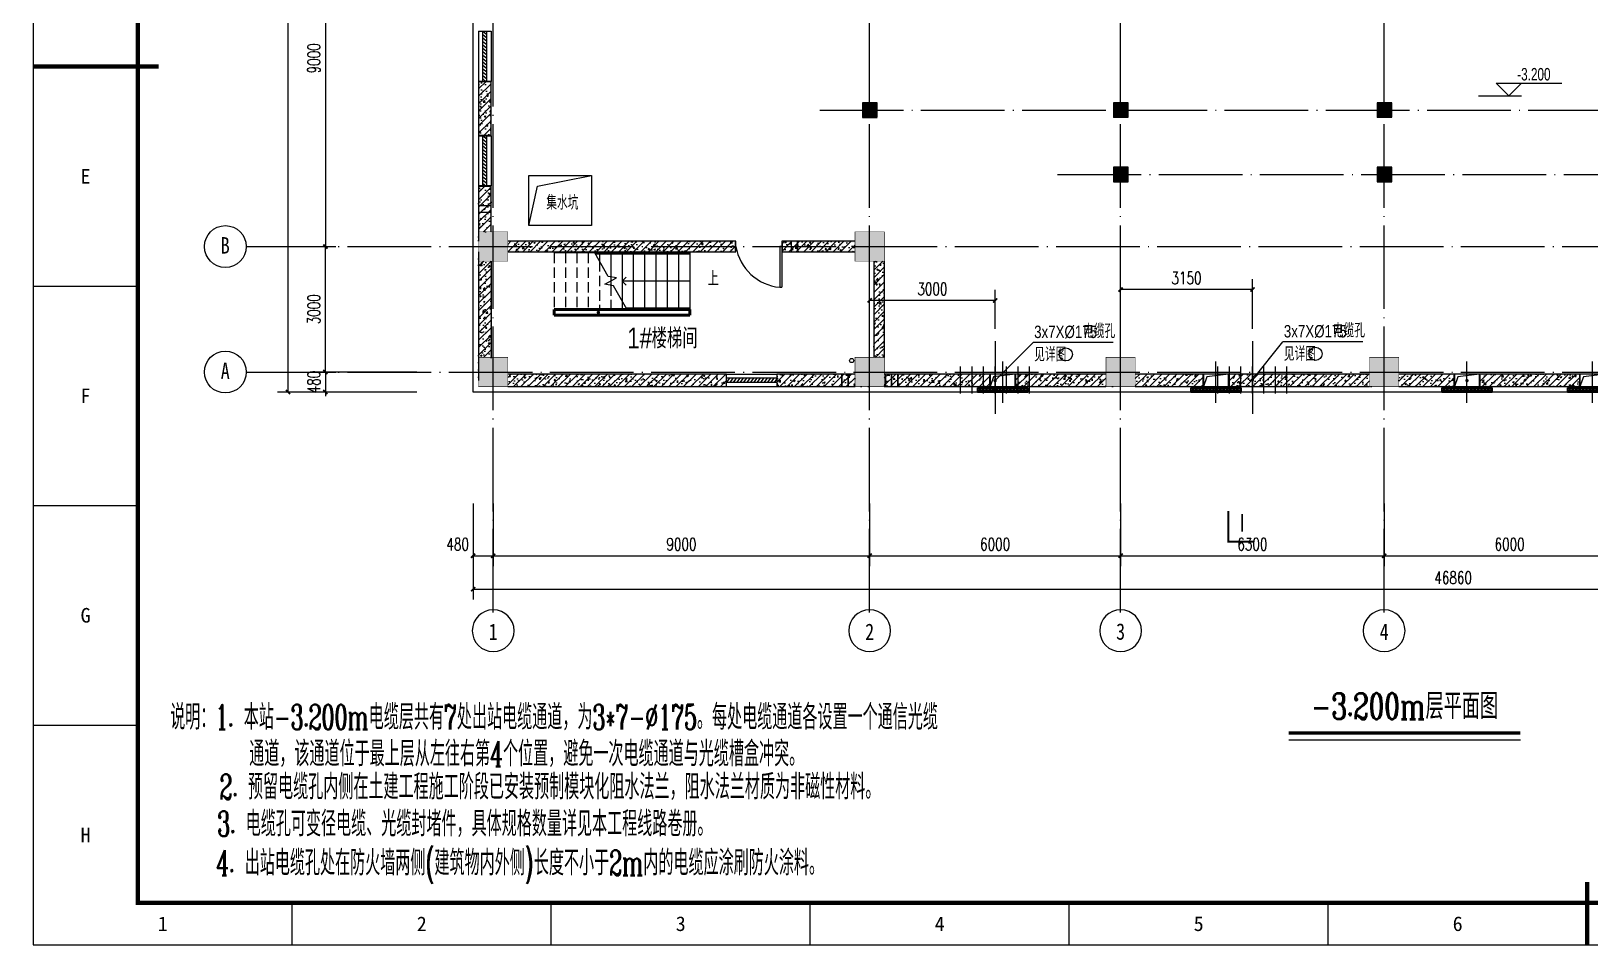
# Model space of a CAD drawing. Extents: x 3213259 to 3716512, y 332899 to 392399.
# Drawn here: x 3357499 to 3394762, y 350299 to 372194 of the extents above; entities that cross this region are included whole.
import ezdxf
from ezdxf.enums import TextEntityAlignment as Align

# ---------------------------------------------------------------- set-up
doc = ezdxf.new("R2010")
doc.units = 0
doc.header["$LTSCALE"] = 1000
doc.header["$MEASUREMENT"] = 0
for name, pattern in [('ACAD_ISO04W100', [30, 24, -3, 0, -3]), ('DASH', [0.35, 0.25, -0.1]), ('DOTE', [2.42, 2, -0.2, 0.02, -0.2]), ('架空线', [3.96875, 2.38125, -1.5875])]:
    doc.linetypes.add(name, pattern=pattern)
for name, color, linetype, lineweight in [('A-FLOR-HRAL', 11, 'Continuous', 20), ('A-Wall', 2, 'Continuous', 9), ('JZX_Dg', 163, 'Continuous', 0), ('JZX_DOTE', 14, 'DOTE', 0), ('JZX_ViewLine', 30, 'Continuous', 0), ('NFX_WALL_HOLE', 36, 'Continuous', 0), ('S-GRID-IDEN', 7, 'Continuous', 18), ('S-STRS', 31, 'Continuous', 20), ('S-STRS-ANNO', 31, 'Continuous', 20), ('S-STRS-MBND', 31, '架空线', 15), ('window', 141, 'Continuous', 5), ('雨水管、溢水管', 4, 'Continuous', 9)]:
    doc.layers.add(name, color=color, linetype=linetype, lineweight=lineweight)
for name, color, linetype in [('AXIS', 3, 'Continuous'), ('COLUMN', 2, 'Continuous'), ('DIM_ELEV', 3, 'Continuous'), ('DIM_LEAD', 3, 'Continuous'), ('DIM_SYMB', 3, 'Continuous'), ('DOTE', 1, 'DOTE'), ('JQFrame_DefaultLayer', 7, 'Continuous'), ('JZX_WALL', 50, 'Continuous'), ('M_Dim', 3, 'Continuous'), ('M_Hatch', 254, 'Continuous'), ('M_Thick', 6, 'Continuous'), ('PUB_HATCH', 8, 'Continuous'), ('PUB_TEXT', 7, 'Continuous'), ('PUB_WALL', 9, 'Continuous'), ('S-给排水提资', 4, 'Continuous'), ('WALL', 7, 'Continuous'), ('电气提资', 6, 'Continuous')]:
    doc.layers.add(name, color=color, linetype=linetype)
doc.styles.add('_TCH_DIM', font='sepd_tss.shx', dxfattribs={"bigfont": 'sepd_hzt.shx'})
doc.styles.add('_TCH_DIM_T3', font='SIMPLEX.shx', dxfattribs={"width": 0.705882, "bigfont": 'GBCBIG'})
doc.styles.add('HZ', font='complex8.shx', dxfattribs={"width": 0.8, "bigfont": 'hztxt.shx'})
doc.styles.add('JQFrame_markText', font='txt')
doc.styles.add('sepd_yb2', font='sepd_gbe.shx', dxfattribs={"width": 0.8, "bigfont": 'sepd_gbc.shx'})
doc.dimstyles.new('_TCH_ARCH&&100', dxfattribs={"dimtxt": 297.5, "dimasz": 100, "dimexe": 250, "dimexo": 300, "dimgap": 126.25, "dimtad": 1, "dimdec": 0, "dimzin": 0, "dimdsep": 46, "dimtxsty": '_TCH_DIM_T3', "dimblk": 'ARCHTICK', "dimcen": 0.09, "dimclrt": 7, "dimazin": 2, "dimtfac": 1, "dimtdec": 0, "dimtix": 1, "dimtmove": 2, "dimatfit": 3, "dimfxl": 1, "dimtolj": 1, "dimtzin": 0, "dimarcsym": 0})
pattern_1 = [(45, (1020450.6, -428190.21), (-88.3883476, 88.3883476), []), (50, (1020450.6, -428190.2), (358.63009, -31.376067), [37.5, -412.5]), (355, (1020450.6, -428190.2), (-69.375667, 376.096067), [30, -330]), (100.4514, (1020480.5, -428192.83), (289.25469, 344.71977), [31.870095, -350.571056]), (46.1842, (1020450.6, -428090.2), (533.620524, -82.75951), [56.25, -618.75]), (96.6356, (1020495.07, -428097.1), (467.33135, 487.05894), [47.80514, -525.8565]), (351.1842, (1020450.6, -428090.2), (467.33097, 487.0593), [45, -495]), (21, (1020500.6, -428115.2), (298.453526, -201.309445), [37.5, -412.5]), (326, (1020500.6, -428115.2), (121.657666, 362.57502), [30, -330]), (71.4514, (1020525.48, -428132), (420.111314, 161.26525), [31.870095, -350.571056]), (37.5, (1020450.6, -428190.21), (6.0799277, 166.446927), [0, -326, 0, -335, 0, -331.25]), (7.5, (1020450.6, -428190.21), (131.534769, 197.205856), [0, -191, 0, -318.5, 0, -126.25]), (327.5, (1020339.1, -428190.21), (266.911218, -11.277436), [0, -125, 0, -390, 0, -517.5]), (317.5, (1020289.1, -428190.21), (291.593085, 50.052491), [0, -162.5, 0, -259, 0, -367.5])]
pattern_2 = [(45, (1020450.6, -428190.25), (-88.3883476, 88.3883476), []), (50, (1020450.6, -428190.25), (358.63009, -31.376067), [37.5, -412.5]), (355, (1020450.6, -428190.25), (-69.375667, 376.096067), [30, -330]), (100.4514, (1020480.5, -428192.86), (289.25469, 344.71977), [31.870095, -350.571056]), (46.1842, (1020450.6, -428090.25), (533.620524, -82.75951), [56.25, -618.75]), (96.6356, (1020495.07, -428097.14), (467.33135, 487.05894), [47.80514, -525.8565]), (351.1842, (1020450.6, -428090.25), (467.33097, 487.0593), [45, -495]), (21, (1020500.6, -428115.25), (298.453526, -201.309445), [37.5, -412.5]), (326, (1020500.6, -428115.25), (121.657666, 362.57502), [30, -330]), (71.4514, (1020525.48, -428132.02), (420.111314, 161.26525), [31.870095, -350.571056]), (37.5, (1020450.6, -428190.25), (6.0799277, 166.446927), [0, -326, 0, -335, 0, -331.25]), (7.5, (1020450.6, -428190.25), (131.534769, 197.205856), [0, -191, 0, -318.5, 0, -126.25]), (327.5, (1020339.1, -428190.25), (266.911218, -11.277436), [0, -125, 0, -390, 0, -517.5]), (317.5, (1020289.1, -428190.25), (291.593085, 50.052491), [0, -162.5, 0, -259, 0, -367.5])]

# ---------------------------------------------------------------- blocks, each defined once
blk = doc.blocks.new('JQStandardFrame-{2F40822963A54541BFAD0D905C8B126F}')
at = {"layer": 'JQFrame_DefaultLayer', "color": 3}
blk.add_lwpolyline([(0, 0), (743, 0), (743, 420), (0, 420)], close=True, dxfattribs=at)
at = {"layer": 'JQFrame_DefaultLayer', "color": 3, "const_width": 1}
blk.add_lwpolyline([(25, 10), (733, 10), (733, 410), (25, 410)], close=True, dxfattribs=at)
for points in [[(0, 210), (30, 210)], [(371.5, 0), (371.5, 15)]]:
    blk.add_lwpolyline(points, dxfattribs=at)
at = {"layer": 'JQFrame_DefaultLayer', "color": 3}
for points in [[(0, 210), (25, 210)], [(0, 157.5), (25, 157.5)], [(0, 105), (25, 105)], [(0, 52.5), (25, 52.5)], [(61.92, 0), (61.92, 10)], [(123.83, 0), (123.83, 10)], [(185.75, 0), (185.75, 10)], [(247.67, 0), (247.67, 10)], [(309.58, 0), (309.58, 10)], [(371.5, 0), (371.5, 10)]]:
    blk.add_lwpolyline(points, dxfattribs=at)
at = {"layer": 'JQFrame_DefaultLayer', "color": 3, "char_height": 3.5, "attachment_point": 5, "style": 'JQFrame_markText'}
for s, insert in [('E', (12.5, 183.75)), ('F', (12.5, 131.25)), ('G', (12.5, 78.75)), ('H', (12.5, 26.25)), ('1', (30.96, 5)), ('2', (92.88, 5)), ('3', (154.79, 5)), ('4', (216.71, 5)), ('5', (278.62, 5)), ('6', (340.54, 5))]:
    blk.add_mtext(s, dxfattribs=dict(at, insert=insert))
blk = doc.blocks.new('_FZHK')
blk.add_lwpolyline([(-0.5, -0.5), (0.5, -0.5), (0.5, 0.5), (-0.5, 0.5)], close=True)
blk = doc.blocks.new('_ArchTick')
at = {"color": 0, "linetype": 'ByBlock', "const_width": 0.4}
blk.add_lwpolyline([(-0.5, -0.5), (0.5, 0.5)], dxfattribs=at)
blk = doc.blocks.new('*D220')
at = {"layer": 'AXIS', "color": 0, "lineweight": -2}
for p, q in [((3364533, 376044), (3364533, 367044)), ((3364777, 376044), (3364783, 376044)), ((3364777, 367044), (3364783, 367044))]:
    blk.add_line(p, q, dxfattribs=at)
at = {"layer": 'Defpoints', "color": 0}
for p in [(3364477, 376044), (3364477, 367044), (3364533, 367044)]:
    blk.add_point(p, dxfattribs=at)
at = {"layer": 'AXIS', "color": 0, "lineweight": -2, "xscale": 100, "yscale": 100, "zscale": 100}
for p, rotation in [((3364533, 376044), 90), ((3364533, 367044), 270)]:
    blk.add_blockref('_ArchTick', p, dxfattribs=dict(at, rotation=rotation))
at = {"layer": 'AXIS', "color": 7, "insert": (3364258, 371544), "char_height": 297.5, "attachment_point": 5, "rotation": 90, "style": '_TCH_DIM_T3'}
blk.add_mtext('\\A1;9000', dxfattribs=at)
blk = doc.blocks.new('*D215')
at = {"layer": 'AXIS', "color": 0, "lineweight": -2}
for p, q in [((3365546, 386124), (3363388, 386124)), ((3363638, 386124), (3363638, 363564)), ((3365546, 363564), (3363388, 363564))]:
    blk.add_line(p, q, dxfattribs=at)
at = {"layer": 'Defpoints', "color": 0}
for p in [(3365846, 386124), (3363638, 363564), (3365846, 363564)]:
    blk.add_point(p, dxfattribs=at)
at = {"layer": 'AXIS', "color": 0, "lineweight": -2, "xscale": 100, "yscale": 100, "zscale": 100}
for p, rotation in [((3363638, 386124), 90), ((3363638, 363564), 270)]:
    blk.add_blockref('_ArchTick', p, dxfattribs=dict(at, rotation=rotation))
at = {"layer": 'AXIS', "color": 7, "insert": (3363363, 374844), "char_height": 297.5, "attachment_point": 5, "rotation": 90, "style": '_TCH_DIM_T3'}
blk.add_mtext('\\A1;22560', dxfattribs=at)
blk = doc.blocks.new('*D212')
at = {"layer": 'AXIS', "color": 0, "lineweight": -2}
for p, q in [((3364533, 364044), (3364533, 364144)), ((3366722, 364044), (3364283, 364044)), ((3364533, 364044), (3364533, 363564)), ((3366722, 363564), (3364283, 363564)), ((3364533, 363564), (3364533, 363464))]:
    blk.add_line(p, q, dxfattribs=at)
at = {"layer": 'Defpoints', "color": 0}
for p in [(3367022, 364044), (3364533, 363564), (3367022, 363564)]:
    blk.add_point(p, dxfattribs=at)
at = {"layer": 'AXIS', "color": 0, "lineweight": -2, "xscale": 100, "yscale": 100, "zscale": 100}
for p, rotation in [((3364533, 364044), 270), ((3364533, 363564), 90)]:
    blk.add_blockref('_ArchTick', p, dxfattribs=dict(at, rotation=rotation))
at = {"layer": 'AXIS', "color": 7, "insert": (3364258, 363804), "char_height": 297.5, "attachment_point": 5, "rotation": 90, "style": '_TCH_DIM_T3'}
blk.add_mtext('\\A1;480', dxfattribs=at)
blk = doc.blocks.new('*D210')
at = {"layer": 'AXIS', "color": 0, "lineweight": -2}
for p, q in [((3383545, 365078), (3383545, 366266)), ((3386695, 366016), (3383545, 366016)), ((3386695, 365078), (3386695, 366266))]:
    blk.add_line(p, q, dxfattribs=at)
at = {"layer": 'Defpoints', "color": 0}
for p in [(3383545, 366016), (3383545, 364778), (3386695, 364778)]:
    blk.add_point(p, dxfattribs=at)
at = {"layer": 'AXIS', "color": 0, "lineweight": -2, "xscale": 100, "yscale": 100, "zscale": 100, "rotation": 180}
blk.add_blockref('_ArchTick', (3383545, 366016), dxfattribs=at)
at = {"layer": 'AXIS', "color": 0, "lineweight": -2, "xscale": 100, "yscale": 100, "zscale": 100}
blk.add_blockref('_ArchTick', (3386695, 366016), dxfattribs=at)
at = {"layer": 'AXIS', "color": 7, "insert": (3385120, 366291), "char_height": 297.5, "attachment_point": 5, "style": '_TCH_DIM_T3'}
blk.add_mtext('\\A1;3150', dxfattribs=at)
blk = doc.blocks.new('*D209')
at = {"layer": 'AXIS', "color": 0, "lineweight": -2}
for p, q in [((3377545, 365078), (3377545, 366005)), ((3380545, 365078), (3380545, 366005)), ((3380545, 365755), (3377545, 365755))]:
    blk.add_line(p, q, dxfattribs=at)
at = {"layer": 'Defpoints', "color": 0}
for p in [(3377545, 365755), (3377545, 364778), (3380545, 364778)]:
    blk.add_point(p, dxfattribs=at)
at = {"layer": 'AXIS', "color": 0, "lineweight": -2, "xscale": 100, "yscale": 100, "zscale": 100, "rotation": 180}
blk.add_blockref('_ArchTick', (3377545, 365755), dxfattribs=at)
at = {"layer": 'AXIS', "color": 0, "lineweight": -2, "xscale": 100, "yscale": 100, "zscale": 100}
blk.add_blockref('_ArchTick', (3380545, 365755), dxfattribs=at)
at = {"layer": 'AXIS', "color": 7, "insert": (3379045, 366030), "char_height": 297.5, "attachment_point": 5, "style": '_TCH_DIM_T3'}
blk.add_mtext('\\A1;3000', dxfattribs=at)
blk = doc.blocks.new('A$C31D42C8E')
at = {"layer": '电气提资', "color": 7}
blk.add_line((0, 775), (0, -957), dxfattribs=at)
at = {"layer": '电气提资', "color": 1, "linetype": 'ACAD_ISO04W100', "ltscale": 50}
for p, q in [((-825, -470), (-825, 170)), ((-550, -470), (-550, 170)), ((-275, -470), (-275, 170)), ((0, -470), (0, 170)), ((275, -470), (275, 170)), ((550, -470), (550, 170)), ((825, -470), (825, 170))]:
    blk.add_line(p, q, dxfattribs=at)
blk = doc.blocks.new('$WINLIB2D$00000039')
at = {"color": 0}
for points in [[(-0.5, 0.5), (-0.5, -0.5)], [(0.5, 0.5), (-0.5, 0.5)], [(0.5, -0.5), (0.5, 0.5)], [(-0.5, 0.167), (0.5, 0.167)], [(-0.452, -0.167), (-0.5, 0.084)], [(-0.384, -0.167), (-0.448, 0.167)], [(-0.316, -0.167), (-0.38, 0.167)], [(-0.248, -0.167), (-0.312, 0.167)], [(-0.18, -0.167), (-0.244, 0.167)], [(-0.112, -0.167), (-0.176, 0.167)], [(-0.044, -0.167), (-0.108, 0.167)], [(0.024, -0.167), (-0.04, 0.167)], [(0.092, -0.167), (0.028, 0.167)], [(0.16, -0.167), (0.096, 0.167)], [(0.228, -0.167), (0.164, 0.167)], [(0.296, -0.167), (0.232, 0.167)], [(0.364, -0.167), (0.3, 0.167)], [(0.432, -0.167), (0.368, 0.167)], [(0.5, -0.167), (0.436, 0.167)], [(-0.5, -0.167), (0.5, -0.167)], [(0.5, -0.5), (-0.5, -0.5)]]:
    blk.add_lwpolyline(points, dxfattribs=at)
blk = doc.blocks.new('*D199')
at = {"layer": 'AXIS', "color": 0, "lineweight": -2}
for p, q in [((3364533, 364044), (3364533, 367044)), ((3364573, 367044), (3364783, 367044)), ((3364573, 364044), (3364783, 364044))]:
    blk.add_line(p, q, dxfattribs=at)
at = {"layer": 'Defpoints', "color": 0}
for p in [(3364273, 367044), (3364533, 367044), (3364273, 364044)]:
    blk.add_point(p, dxfattribs=at)
at = {"layer": 'AXIS', "color": 0, "lineweight": -2, "xscale": 100, "yscale": 100, "zscale": 100}
for p, rotation in [((3364533, 367044), 90), ((3364533, 364044), 270)]:
    blk.add_blockref('_ArchTick', p, dxfattribs=dict(at, rotation=rotation))
at = {"layer": 'AXIS', "color": 7, "insert": (3364258, 365544), "char_height": 297.5, "attachment_point": 5, "rotation": 90, "style": '_TCH_DIM_T3'}
blk.add_mtext('\\A1;3000', dxfattribs=at)
blk = doc.blocks.new('*D186')
at = {"layer": 'AXIS', "color": 0, "lineweight": -2}
for p, q in [((3389845, 360902), (3389845, 359401)), ((3395845, 360902), (3395845, 359401)), ((3389845, 359651), (3395845, 359651))]:
    blk.add_line(p, q, dxfattribs=at)
at = {"layer": 'Defpoints', "color": 0}
for p in [(3389845, 361202), (3395845, 361202), (3395845, 359651)]:
    blk.add_point(p, dxfattribs=at)
at = {"layer": 'AXIS', "color": 0, "lineweight": -2, "xscale": 100, "yscale": 100, "zscale": 100}
for p, rotation in [((3389845, 359651), 180.0000000065167), ((3395845, 359651), 6.51669415929694e-09)]:
    blk.add_blockref('_ArchTick', p, dxfattribs=dict(at, rotation=rotation))
at = {"layer": 'AXIS', "color": 7, "insert": (3392845, 359926), "char_height": 297.5, "attachment_point": 5, "rotation": 0, "style": '_TCH_DIM_T3'}
blk.add_mtext('\\A1;6000', dxfattribs=at)
blk = doc.blocks.new('*D185')
at = {"layer": 'AXIS', "color": 0, "lineweight": -2}
for p, q in [((3383545, 360902), (3383545, 359401)), ((3389845, 360902), (3389845, 359401)), ((3383545, 359651), (3389845, 359651))]:
    blk.add_line(p, q, dxfattribs=at)
at = {"layer": 'Defpoints', "color": 0}
for p in [(3383545, 361202), (3389845, 361202), (3389845, 359651)]:
    blk.add_point(p, dxfattribs=at)
at = {"layer": 'AXIS', "color": 0, "lineweight": -2, "xscale": 100, "yscale": 100, "zscale": 100}
for p, rotation in [((3383545, 359651), 180.0000000065177), ((3389845, 359651), 6.517647031627743e-09)]:
    blk.add_blockref('_ArchTick', p, dxfattribs=dict(at, rotation=rotation))
at = {"layer": 'AXIS', "color": 7, "insert": (3386695, 359926), "char_height": 297.5, "attachment_point": 5, "rotation": 0, "style": '_TCH_DIM_T3'}
blk.add_mtext('\\A1;6300', dxfattribs=at)
blk = doc.blocks.new('*D184')
at = {"layer": 'AXIS', "color": 0, "lineweight": -2}
for p, q in [((3377545, 360902), (3377545, 359401)), ((3383545, 360902), (3383545, 359401)), ((3377545, 359651), (3383545, 359651))]:
    blk.add_line(p, q, dxfattribs=at)
at = {"layer": 'Defpoints', "color": 0}
for p in [(3377545, 361202), (3383545, 361202), (3383545, 359651)]:
    blk.add_point(p, dxfattribs=at)
at = {"layer": 'AXIS', "color": 0, "lineweight": -2, "xscale": 100, "yscale": 100, "zscale": 100}
for p, rotation in [((3377545, 359651), 180.0000000065167), ((3383545, 359651), 6.51669415927772e-09)]:
    blk.add_blockref('_ArchTick', p, dxfattribs=dict(at, rotation=rotation))
at = {"layer": 'AXIS', "color": 7, "insert": (3380545, 359926), "char_height": 297.5, "attachment_point": 5, "rotation": 0, "style": '_TCH_DIM_T3'}
blk.add_mtext('\\A1;6000', dxfattribs=at)
blk = doc.blocks.new('*D183')
at = {"layer": 'AXIS', "color": 0, "lineweight": -2}
for p, q in [((3368545, 360902), (3368545, 359401)), ((3377545, 360902), (3377545, 359401)), ((3368545, 359651), (3377545, 359651))]:
    blk.add_line(p, q, dxfattribs=at)
at = {"layer": 'Defpoints', "color": 0}
for p in [(3368545, 361202), (3377545, 361202), (3377545, 359651)]:
    blk.add_point(p, dxfattribs=at)
at = {"layer": 'AXIS', "color": 0, "lineweight": -2, "xscale": 100, "yscale": 100, "zscale": 100}
for p, rotation in [((3368545, 359651), 180.0000000065174), ((3377545, 359651), 6.517435282328956e-09)]:
    blk.add_blockref('_ArchTick', p, dxfattribs=dict(at, rotation=rotation))
at = {"layer": 'AXIS', "color": 7, "insert": (3373045, 359926), "char_height": 297.5, "attachment_point": 5, "rotation": 0, "style": '_TCH_DIM_T3'}
blk.add_mtext('\\A1;9000', dxfattribs=at)
blk = doc.blocks.new('*D182')
at = {"layer": 'AXIS', "color": 0, "lineweight": -2}
for p, q in [((3368065, 360902), (3368065, 359401)), ((3368545, 360902), (3368545, 359401)), ((3368065, 359651), (3368545, 359651))]:
    blk.add_line(p, q, dxfattribs=at)
at = {"layer": 'Defpoints', "color": 0}
for p in [(3368065, 361202), (3368545, 361202), (3368545, 359651)]:
    blk.add_point(p, dxfattribs=at)
at = {"layer": 'AXIS', "color": 0, "lineweight": -2, "xscale": 100, "yscale": 100, "zscale": 100}
for p, rotation in [((3368065, 359651), 180.0000000065034), ((3368545, 359651), 6.503353945312591e-09)]:
    blk.add_blockref('_ArchTick', p, dxfattribs=dict(at, rotation=rotation))
at = {"layer": 'AXIS', "color": 7, "insert": (3367695, 359926), "char_height": 297.5, "attachment_point": 5, "rotation": 0, "style": '_TCH_DIM_T3'}
blk.add_mtext('\\A1;480', dxfattribs=at)
blk = doc.blocks.new('*D181')
at = {"layer": 'AXIS', "color": 0, "lineweight": -2}
for p, q in [((3368065, 359926), (3368065, 358601)), ((3414925, 359926), (3414925, 358601)), ((3368065, 358851), (3414925, 358851))]:
    blk.add_line(p, q, dxfattribs=at)
at = {"layer": 'Defpoints', "color": 0}
for p in [(3368065, 360226), (3414925, 360226), (3414925, 358851)]:
    blk.add_point(p, dxfattribs=at)
at = {"layer": 'AXIS', "color": 0, "lineweight": -2, "xscale": 100, "yscale": 100, "zscale": 100}
for p, rotation in [((3368065, 358851), 180.0000000065138), ((3414925, 358851), 6.513816021093481e-09)]:
    blk.add_blockref('_ArchTick', p, dxfattribs=dict(at, rotation=rotation))
at = {"layer": 'AXIS', "color": 7, "insert": (3391495, 359126), "char_height": 297.5, "attachment_point": 5, "rotation": 0, "style": '_TCH_DIM_T3'}
blk.add_mtext('\\A1;46860', dxfattribs=at)
blk = doc.blocks.new('FDSFDSDF')
at = {"layer": 'NFX_WALL_HOLE', "color": 6}
for points in [[(1328750, 763080), (1328750, 763080), (1328750, 763380), (1328150, 763380), (1328150, 763080), (1328750, 763080)], [(1328750, 763380), (1328233, 763315), (1328150, 763080)]]:
    blk.add_lwpolyline(points, dxfattribs=at)
blk = doc.blocks.new('FGDFGDHH')
at = {"layer": 'JZX_DOTE', "color": 6}
blk.add_line((1327301, 763667), (1327301, 764658), dxfattribs=at)
at = {"layer": 'NFX_WALL_HOLE', "color": 6}
blk.add_blockref('FDSFDSDF', (-1150, 976), dxfattribs=at)
blk = doc.blocks.new('栏杆扶手 - 栏杆扶手-500963--3_200m层平面图')
at = {"layer": 'A-FLOR-HRAL'}
for p, q in [((-21200, -6667), (-21183, -6697)), ((-21200, -6667), (-21183, -6697)), ((-21200, -6667), (-21183, -6697)), ((-18929, -6667), (-21200, -6667)), ((-18929, -6667), (-21200, -6667)), ((-18929, -6667), (-21200, -6667)), ((-18929, -6697), (-21183, -6697)), ((-18929, -6697), (-21183, -6697)), ((-18929, -6697), (-21183, -6697)), ((-18929, -6667), (-18929, -6697)), ((-18929, -6667), (-18929, -6697)), ((-18929, -6667), (-18929, -6697))]:
    blk.add_line(p, q, dxfattribs=at)
blk = doc.blocks.new('栏杆扶手 - 栏杆扶手-500307--3_200m层平面图')
at = {"layer": 'A-FLOR-HRAL'}
for p, q in [((-20453, -7992), (-20438, -8017)), ((-20453, -7992), (-20438, -8017)), ((-20453, -7992), (-20438, -8017)), ((-18929, -7992), (-20453, -7992)), ((-18929, -7992), (-20453, -7992)), ((-18929, -7992), (-20453, -7992)), ((-20438, -8017), (-20438, -8022)), ((-20438, -8017), (-20438, -8022)), ((-20438, -8017), (-20438, -8022)), ((-18929, -8022), (-20438, -8022)), ((-18929, -8022), (-20438, -8022)), ((-18929, -8022), (-20438, -8022)), ((-18929, -7992), (-18929, -8022)), ((-18929, -7992), (-18929, -8022)), ((-18929, -7992), (-18929, -8022))]:
    blk.add_line(p, q, dxfattribs=at)
blk = doc.blocks.new('轴网 - M_轴线标头 - 圆-208176--3_200m层平面图')
at = {"layer": 'S-GRID-IDEN'}
blk.add_circle((0, 0), 5, dxfattribs=at)

msp = doc.modelspace()

# ---------------------------------------------------------------- hatches: boundary and pattern name
at = {"layer": 'M_Hatch'}
for points in [[(3368195.134, 366693.835), (3368895.134, 366693.835), (3368895.134, 367393.835), (3368195.134, 367393.835)], [(3377195.134, 366693.835), (3377895.134, 366693.835), (3377895.134, 367393.835), (3377195.134, 367393.835)], [(3368195.134, 363693.835), (3368895.134, 363693.835), (3368895.134, 364393.835), (3368195.134, 364393.835)], [(3377195.134, 363693.835), (3377895.134, 363693.835), (3377895.134, 364393.835), (3377195.134, 364393.835)], [(3383195.134, 363693.835), (3383895.134, 363693.835), (3383895.134, 364393.835), (3383195.134, 364393.835)], [(3389495.134, 363693.835), (3390195.134, 363693.835), (3390195.134, 364393.835), (3389495.134, 364393.835)]]:
    msp.add_hatch(color=256, dxfattribs=at).paths.add_polyline_path(points)
at = {"layer": 'PUB_HATCH'}
h = msp.add_hatch(dxfattribs=at)
h.set_pattern_fill('钢筋混凝土', color=256, scale=50, style=0)
h.set_pattern_definition(pattern_2)
h.paths.add_polyline_path([(3368195.134, 370993.834), (3368195.134, 369693.834), (3368495.134, 369693.834), (3368495.134, 370993.834)])
for points in [[(3377375.666, 370133.834), (3377725.666, 370133.834), (3377725.666, 370483.834), (3377375.666, 370483.834)], [(3383375.666, 370133.834), (3383725.666, 370133.834), (3383725.666, 370483.834), (3383375.666, 370483.834)], [(3389675.666, 370133.834), (3390025.666, 370133.834), (3390025.666, 370483.834), (3389675.666, 370483.834)], [(3383375.666, 368593.834), (3383725.666, 368593.834), (3383725.666, 368943.834), (3383375.666, 368943.834)], [(3389675.666, 368593.834), (3390025.666, 368593.834), (3390025.666, 368943.834), (3389675.666, 368943.834)]]:
    msp.add_hatch(color=256, dxfattribs=at).paths.add_polyline_path(points)
h = msp.add_hatch(dxfattribs=at)
h.set_pattern_fill('钢筋混凝土', color=256, scale=50, style=0)
h.set_pattern_definition(pattern_2)
h.paths.add_polyline_path([(3368195.155, 367168.788), (3368195.155, 367393.81), (3368495.134, 367393.81), (3368495.134, 368493.834), (3368195.134, 368493.834), (3368195.134, 367168.809)])
h = msp.add_hatch(dxfattribs=at)
h.set_pattern_fill('钢筋混凝土', color=256, scale=50, style=0)
h.set_pattern_definition(pattern_2)
h.paths.add_polyline_path([(3368895.155, 367168.81), (3368895.155, 366918.81), (3374345.134, 366918.816), (3374345.134, 367168.816)])
h = msp.add_hatch(dxfattribs=at)
h.set_pattern_fill('钢筋混凝土', color=256, scale=50, style=0)
h.set_pattern_definition(pattern_2)
h.paths.add_polyline_path([(3377195.155, 366918.819), (3377195.155, 367168.819), (3375445.134, 367168.817), (3375445.134, 366918.817)])
h = msp.add_hatch(dxfattribs=at)
h.set_pattern_fill('钢筋混凝土', color=256, scale=50, style=0)
h.set_pattern_definition(pattern_2)
h.paths.add_polyline_path([(3368195.159, 363843.801), (3368195.159, 364393.81), (3368495.134, 364393.81), (3368495.134, 366693.81), (3368195.155, 366693.81), (3368195.155, 366918.83), (3368195.134, 366918.809), (3368195.134, 363843.801)])
h = msp.add_hatch(dxfattribs=at)
h.set_pattern_fill('钢筋混凝土', color=256, scale=50, style=0)
h.set_pattern_definition(pattern_2)
h.paths.add_polyline_path([(3377645.134, 364393.81), (3377895.134, 364393.81), (3377895.134, 366693.81), (3377645.134, 366693.81)])
h = msp.add_hatch(dxfattribs=at)
h.set_pattern_fill('钢筋混凝土', color=256, scale=50, style=0)
h.set_pattern_definition(pattern_1)
h.paths.add_polyline_path([(3368895.159, 363693.835), (3374124.701, 363693.835), (3374124.701, 363993.835), (3368895.159, 363993.835)])
h = msp.add_hatch(dxfattribs=at)
h.set_pattern_fill('钢筋混凝土', color=256, scale=50, style=0)
h.set_pattern_definition(pattern_2)
h.paths.add_polyline_path([(3377770.134, 363693.81), (3377195.159, 363693.81), (3377195.159, 363993.801), (3375324.701, 363993.801), (3375324.701, 363693.801)])
h = msp.add_hatch(dxfattribs=at)
h.set_pattern_fill('钢筋混凝土', color=256, scale=50, style=0)
h.set_pattern_definition(pattern_1)
h.paths.add_polyline_path([(3377895.159, 363993.835), (3377895.159, 363693.843), (3380425.104, 363693.835), (3380425.104, 363993.835)])
h = msp.add_hatch(dxfattribs=at)
h.set_pattern_fill('钢筋混凝土', color=256, scale=50, style=0)
h.set_pattern_definition(pattern_1)
h.paths.add_polyline_path([(3383545.159, 363693.843), (3383195.159, 363693.843), (3383195.159, 363993.835), (3381025.104, 363993.835), (3381025.104, 363693.835)])
h = msp.add_hatch(dxfattribs=at)
h.set_pattern_fill('钢筋混凝土', color=256, scale=50, style=0)
h.set_pattern_definition(pattern_1)
h.paths.add_polyline_path([(3383895.159, 363993.835), (3383895.159, 363693.843), (3385525.104, 363693.835), (3385525.104, 363993.835)])
h = msp.add_hatch(dxfattribs=at)
h.set_pattern_fill('钢筋混凝土', color=256, scale=50, style=0)
h.set_pattern_definition(pattern_1)
h.paths.add_polyline_path([(3389845.134, 363693.843), (3389495.159, 363693.843), (3389495.159, 363993.835), (3386125.104, 363993.835), (3386125.104, 363693.835)])
h = msp.add_hatch(dxfattribs=at)
h.set_pattern_fill('钢筋混凝土', color=256, scale=50, style=0)
h.set_pattern_definition(pattern_1)
h.paths.add_polyline_path([(3390195.159, 363993.835), (3390195.159, 363693.843), (3391525.107, 363693.835), (3391525.107, 363993.835)])
h = msp.add_hatch(dxfattribs=at)
h.set_pattern_fill('钢筋混凝土', color=256, scale=50, style=0)
h.set_pattern_definition(pattern_1)
h.paths.add_polyline_path([(3392125.107, 363693.835), (3394525.104, 363693.835), (3394525.104, 363993.835), (3392125.107, 363993.835)])
at = {"layer": 'PUB_WALL'}
for points in [[(3368495.134, 370993.834), (3368195.134, 370993.834), (3368220.134, 370968.834), (3368470.134, 370968.834)], [(3368195.134, 370993.834), (3368195.134, 369693.834), (3368220.134, 369718.834), (3368220.134, 370968.834)], [(3368495.134, 369693.834), (3368495.134, 370993.834), (3368470.134, 370968.834), (3368470.134, 369718.834)], [(3368195.134, 369693.834), (3368495.134, 369693.834), (3368470.134, 369718.834), (3368220.134, 369718.834)], [(3368195.155, 367168.788), (3368195.155, 367393.81), (3368220.134, 367393.81), (3368220.134, 368468.834), (3368195.134, 368493.834), (3368195.134, 367168.809)], [(3368495.134, 368493.834), (3368195.134, 368493.834), (3368220.134, 368468.834), (3368470.134, 368468.834)], [(3368470.134, 367393.81), (3368495.134, 367393.81), (3368495.134, 368493.834), (3368470.134, 368468.834)], [(3374345.134, 367143.816), (3374345.134, 367168.816), (3368895.155, 367168.81), (3368895.155, 367143.81)], [(3374345.134, 366918.816), (3374345.134, 367168.816), (3374320.134, 367143.816), (3374320.134, 366943.816)], [(3377195.155, 367143.819), (3377195.155, 367168.819), (3375445.134, 367168.817), (3375470.134, 367143.817)], [(3375445.134, 367168.817), (3375445.134, 366918.817), (3375470.134, 366943.817), (3375470.134, 367143.817)], [(3368195.159, 363843.801), (3368195.159, 364393.81), (3368220.134, 364393.81), (3368220.134, 366693.81), (3368195.155, 366693.81), (3368195.155, 366918.83), (3368195.134, 366918.809), (3368195.134, 363843.801)], [(3368470.134, 364393.81), (3368495.134, 364393.81), (3368495.134, 366693.81), (3368470.134, 366693.81)], [(3374345.134, 366918.816), (3374345.134, 366943.816), (3368895.155, 366943.81), (3368895.155, 366918.81)], [(3377195.155, 366918.819), (3377195.155, 366943.819), (3375470.134, 366943.817), (3375445.134, 366918.817)], [(3377645.134, 364393.81), (3377670.134, 364393.81), (3377670.134, 366693.81), (3377645.134, 366693.81)], [(3377870.134, 364393.81), (3377895.134, 364393.81), (3377895.134, 366693.81), (3377870.134, 366693.81)], [(3374124.701, 363993.835), (3368895.159, 363993.835), (3368920.159, 363968.835), (3374099.701, 363968.835)], [(3368895.159, 363693.835), (3374124.701, 363693.835), (3374099.701, 363718.835), (3368920.159, 363718.835)], [(3374124.701, 363693.835), (3374124.701, 363993.835), (3374099.701, 363968.835), (3374099.701, 363718.835)], [(3375324.701, 363993.835), (3375324.701, 363693.835), (3375349.701, 363718.835), (3375349.701, 363968.835)], [(3377195.159, 363968.835), (3377195.159, 363993.835), (3375324.701, 363993.835), (3375349.701, 363968.835)], [(3377770.134, 363693.81), (3377195.159, 363693.81), (3377195.159, 363718.801), (3375349.701, 363718.801), (3375324.701, 363693.801)], [(3377895.159, 363993.835), (3377895.159, 363968.835), (3380400.104, 363968.835), (3380425.104, 363993.835)], [(3377895.159, 363718.835), (3377895.159, 363693.843), (3380425.104, 363693.835), (3380400.104, 363718.835)], [(3380425.104, 363693.835), (3380425.104, 363993.835), (3380400.104, 363968.835), (3380400.104, 363718.835)], [(3381025.104, 363993.835), (3381025.104, 363693.835), (3381050.104, 363718.835), (3381050.104, 363968.835)], [(3383195.159, 363968.835), (3383195.159, 363993.835), (3381025.104, 363993.835), (3381050.104, 363968.835)], [(3383545.159, 363693.843), (3383195.159, 363693.843), (3383195.159, 363718.835), (3381050.104, 363718.835), (3381025.104, 363693.835)], [(3383895.159, 363993.835), (3383895.159, 363968.835), (3385500.104, 363968.835), (3385525.104, 363993.835)], [(3383895.159, 363718.835), (3383895.159, 363693.843), (3385525.104, 363693.835), (3385500.104, 363718.835)], [(3385525.104, 363693.835), (3385525.104, 363993.835), (3385500.104, 363968.835), (3385500.104, 363718.835)], [(3386125.104, 363993.835), (3386125.104, 363693.835), (3386150.104, 363718.835), (3386150.104, 363968.835)], [(3389495.159, 363968.835), (3389495.159, 363993.835), (3386125.104, 363993.835), (3386150.104, 363968.835)], [(3389845.134, 363693.843), (3389495.159, 363693.843), (3389495.159, 363718.835), (3386150.104, 363718.835), (3386125.104, 363693.835)], [(3390195.159, 363993.835), (3390195.159, 363968.835), (3391500.107, 363968.835), (3391525.107, 363993.835)], [(3390195.159, 363718.835), (3390195.159, 363693.843), (3391525.107, 363693.835), (3391500.107, 363718.835)], [(3391525.107, 363693.835), (3391525.107, 363993.835), (3391500.107, 363968.835), (3391500.107, 363718.835)], [(3392125.107, 363993.835), (3392125.107, 363693.835), (3392150.107, 363718.835), (3392150.107, 363968.835)], [(3394525.104, 363993.835), (3392125.107, 363993.835), (3392150.107, 363968.835), (3394500.104, 363968.835)], [(3392125.107, 363693.835), (3394525.104, 363693.835), (3394500.104, 363718.835), (3392150.107, 363718.835)], [(3394525.104, 363693.835), (3394525.104, 363993.835), (3394500.104, 363968.835), (3394500.104, 363718.835)]]:
    msp.add_hatch(color=2, dxfattribs=at).paths.add_polyline_path(points)

# ---------------------------------------------------------------- linework, layer by layer
for p, q in [((3375395.134, 367043.817), (3375395.135, 366068.817)), ((3375445.134, 367043.817), (3375395.134, 367043.817)), ((3375445.134, 367043.817), (3375445.135, 366068.817)), ((3375395.135, 366068.817), (3375445.135, 366068.817))]:
    msp.add_line(p, q)
at = {"lineweight": 13}
msp.add_arc((3375506.944, 367242.498), 1178.675, 189.7043235, 264.5567796, dxfattribs=at)
at = {"layer": 'A-Wall', "lineweight": 50}
for p, q in [((3370005.134, 365539.201), (3370005.134, 365403.201)), ((3370005.134, 365539.201), (3373245.134, 365539.201)), ((3373245.134, 365403.201), (3370005.134, 365403.201)), ((3373245.134, 365539.201), (3373245.134, 365403.201))]:
    msp.add_line(p, q, dxfattribs=at)
at = {"layer": 'COLUMN', "color": 252}
for p, q in [((3377725.666, 370481.835), (3377375.666, 370481.835)), ((3377375.666, 370481.835), (3377375.666, 370131.835)), ((3377725.666, 370133.835), (3377725.666, 370483.835)), ((3383725.666, 370481.835), (3383375.666, 370481.835)), ((3383375.666, 370481.835), (3383375.666, 370131.835)), ((3383725.666, 370133.835), (3383725.666, 370483.835)), ((3390025.666, 370481.835), (3389675.666, 370481.835)), ((3389675.666, 370481.835), (3389675.666, 370131.835)), ((3390025.666, 370133.835), (3390025.666, 370483.835)), ((3377375.666, 370131.835), (3377725.666, 370131.835)), ((3383725.666, 368941.835), (3383375.666, 368941.835)), ((3383375.666, 368941.835), (3383375.666, 368591.835)), ((3383725.666, 368593.835), (3383725.666, 368943.835)), ((3389675.666, 368941.835), (3389675.666, 368591.835)), ((3390025.666, 368941.835), (3389675.666, 368941.835)), ((3390025.666, 368593.835), (3390025.666, 368943.835))]:
    msp.add_line(p, q, dxfattribs=at)
at = {"layer": 'DIM_ELEV'}
for p, q in [((3392525.255, 370951.262), (3394090.255, 370951.262)), ((3392825.255, 370651.262), (3392525.255, 370951.262)), ((3392825.255, 370651.262), (3393125.255, 370951.262)), ((3392099.946, 370651.262), (3393125.255, 370651.262))]:
    msp.add_line(p, q, dxfattribs=at)
at = {"layer": 'DIM_LEAD'}
for p, q in [((3380545.134, 363838.398), (3381454.204, 364750.115)), ((3383363.721, 364750.115), (3381454.204, 364750.115)), ((3386695.134, 363853.108), (3387424.204, 364764.825)), ((3389333.721, 364764.825), (3387424.204, 364764.825))]:
    msp.add_line(p, q, dxfattribs=at)
at = {"layer": 'DIM_LEAD', "const_width": 40}
for points in [[(3371066.818, 365488.652, 1), (3371053.451, 365450.951, 1)], [(3380525.521, 363834.484, 1), (3380564.748, 363842.311, 1)], [(3386675.521, 363849.194, 1), (3386714.748, 363857.021, 1)], [(3391805.524, 363834.484, 1), (3391844.751, 363842.311, 1)]]:
    msp.add_lwpolyline(points, format="xyb", close=True, dxfattribs=at)
at = {"layer": 'DIM_SYMB', "const_width": 50}
msp.add_lwpolyline([(3386722.3, 359985.73), (3386122.3, 359985.73), (3386122.3, 360724.009)], dxfattribs=at)
at = {"layer": 'DOTE', "color": 4}
msp.add_line((3368545.134, 358290.883), (3368545.134, 389606.397), dxfattribs=at)
at = {"layer": 'DOTE', "color": 8}
for p, q in [((3377545.134, 358290.883), (3377545.134, 389606.397)), ((3383545.134, 358290.883), (3383545.134, 389606.397)), ((3389845.134, 358290.883), (3389845.134, 389606.397)), ((3376350.926, 370308.835), (3409199.369, 370308.835)), ((3382036.964, 368768.835), (3409199.369, 368768.835)), ((3362641.302, 367043.835), (3418608.815, 367043.835)), ((3362641.302, 364043.835), (3418608.815, 364043.835))]:
    msp.add_line(p, q, dxfattribs=at)
at = {"layer": 'JZX_Dg'}
msp.add_lwpolyline([(3369395.134, 367543.805), (3369395.134, 368743.805), (3370895.134, 368743.805), (3370895.134, 367543.805), (3369395.134, 367543.805), (3369606.104, 368487.253), (3370895.134, 368743.805)], dxfattribs=at)
at = {"layer": 'JZX_DOTE'}
msp.add_line((3385825.134, 363304.711), (3385825.134, 364296.276), dxfattribs=at)
at = {"layer": 'JZX_ViewLine'}
msp.add_lwpolyline([(3370065.134, 386123.835), (3414925.134, 386123.835), (3414925.134, 363563.835), (3368065.134, 363563.835), (3368065.134, 384123.835)], dxfattribs=at)
at = {"layer": 'JZX_WALL', "linetype": 'ByBlock'}
for p, q in [((3380425.134, 363693.835), (3380425.134, 363993.835)), ((3381025.134, 363993.835), (3381025.134, 363693.835)), ((3385525.134, 363693.835), (3385525.134, 363993.835)), ((3391525.137, 363693.835), (3391525.137, 363993.835)), ((3392125.137, 363993.835), (3392125.137, 363693.835)), ((3394525.134, 363693.835), (3394525.134, 363993.835))]:
    msp.add_line(p, q, dxfattribs=at)
at = {"layer": 'M_Dim', "color": 3}
msp.add_line((3387565.297, 355247.853), (3393103.716, 355247.853), dxfattribs=at)
msp.add_lwpolyline([(3387565.297, 355414.519, 80, 80, 0), (3393103.716, 355414.519, 80, 80, 0)], format="xyseb", dxfattribs=at)
at = {"layer": 'M_Thick'}
for points in [[(3368195.134, 366693.835, 10, 10, 0), (3368895.134, 366693.835, 10, 10, 0), (3368895.134, 367393.835, 10, 10, 0), (3368195.134, 367393.835, 10, 10, 0)], [(3377195.134, 366693.835, 10, 10, 0), (3377895.134, 366693.835, 10, 10, 0), (3377895.134, 367393.835, 10, 10, 0), (3377195.134, 367393.835, 10, 10, 0)], [(3368195.134, 363693.835, 10, 10, 0), (3368895.134, 363693.835, 10, 10, 0), (3368895.134, 364393.835, 10, 10, 0), (3368195.134, 364393.835, 10, 10, 0)], [(3377195.134, 363693.835, 10, 10, 0), (3377895.134, 363693.835, 10, 10, 0), (3377895.134, 364393.835, 10, 10, 0), (3377195.134, 364393.835, 10, 10, 0)], [(3383195.134, 363693.835, 10, 10, 0), (3383895.134, 363693.835, 10, 10, 0), (3383895.134, 364393.835, 10, 10, 0), (3383195.134, 364393.835, 10, 10, 0)], [(3389495.134, 363693.835, 10, 10, 0), (3390195.134, 363693.835, 10, 10, 0), (3390195.134, 364393.835, 10, 10, 0), (3389495.134, 364393.835, 10, 10, 0)]]:
    msp.add_lwpolyline(points, format="xyseb", close=True, dxfattribs=at)
at = {"layer": 'PUB_TEXT'}
for centre in [(3382233.631, 364464.708), (3388203.631, 364479.418)]:
    msp.add_circle(centre, 157.5, dxfattribs=at)
at = {"layer": 'S-STRS'}
for p, q in [((3373245.134, 366893.801), (3370974.134, 366893.801)), ((3371292.708, 366329.4), (3370974.134, 366893.801)), ((3371085.134, 366893.801), (3371085.134, 366697.148)), ((3371355.134, 366893.801), (3371355.134, 366319.269)), ((3371625.134, 366893.801), (3371625.134, 365740.455)), ((3371895.134, 366893.801), (3371895.134, 365543.801)), ((3372165.134, 366893.801), (3372165.134, 365543.801)), ((3372435.134, 366893.801), (3372435.134, 365543.801)), ((3372705.134, 366893.801), (3372705.134, 365543.801)), ((3372975.134, 366893.801), (3372975.134, 365543.801)), ((3373245.134, 366893.801), (3373245.134, 365543.801)), ((3371493.382, 366296.835), (3371292.708, 366329.4)), ((3371216.887, 366140.768), (3371493.382, 366296.835)), ((3371417.561, 366108.203), (3371216.887, 366140.768)), ((3371355.134, 366218.801), (3371355.134, 366118.334)), ((3371736.134, 365543.801), (3371417.561, 366108.203)), ((3373245.134, 365543.801), (3371736.134, 365543.801))]:
    msp.add_line(p, q, dxfattribs=at)
at = {"layer": 'S-STRS-ANNO'}
for p in [(3371720.594, 366314.261), (3373245.134, 366218.801), (3371720.594, 366123.342)]:
    msp.add_line(p, (3371625.134, 366218.801), dxfattribs=at)
at = {"layer": 'S-STRS-MBND'}
for p, q in [((3370974.134, 366893.801), (3370005.134, 366893.801)), ((3371355.134, 366319.269), (3371355.134, 366218.801)), ((3371736.134, 365543.801), (3370005.134, 365543.801))]:
    msp.add_line(p, q, dxfattribs=at)
at = {"layer": 'S-STRS-MBND', "linetype": 'DASH'}
for p, q in [((3370005.134, 366893.801), (3370005.134, 365543.801)), ((3370275.134, 366893.801), (3370275.134, 365543.801)), ((3370545.134, 366893.801), (3370545.134, 365543.801)), ((3370815.134, 366893.801), (3370815.134, 365543.801)), ((3371085.134, 366697.148), (3371085.134, 365543.801)), ((3371355.134, 366118.334), (3371355.134, 365543.801)), ((3371625.134, 365740.455), (3371625.134, 365543.801))]:
    msp.add_line(p, q, dxfattribs=at)
at = {"layer": 'S-给排水提资'}
for p, q in [((3375820.134, 366918.801), (3375820.134, 367168.801)), ((3375820.134, 367168.801), (3375820.134, 366918.801)), ((3376879.594, 363993.835), (3376879.594, 363693.835)), ((3376879.594, 363693.835), (3376879.594, 363993.835)), ((3377029.594, 363693.835), (3377029.594, 363993.835)), ((3377029.594, 363993.835), (3377029.594, 363693.835)), ((3378070.134, 363693.835), (3378070.134, 363993.835)), ((3378070.134, 363993.835), (3378070.134, 363693.835)), ((3378220.134, 363693.835), (3378220.134, 363993.835)), ((3378220.134, 363993.835), (3378220.134, 363693.835))]:
    msp.add_line(p, q, dxfattribs=at)
at = {"layer": 'S-给排水提资', "elevation": 30}
msp.add_lwpolyline([(3368195.227, 367868.028), (3368495.227, 367868.028), (3368495.227, 368018.028), (3368195.227, 368018.028)], close=True, dxfattribs=at)
at = {"layer": 'S-给排水提资'}
for points in [[(3375670.134, 366918.801), (3375820.134, 366918.801), (3375820.134, 367168.801), (3375670.134, 367168.801)], [(3376879.594, 363693.835), (3377029.594, 363693.835), (3377029.594, 363993.835), (3376879.594, 363993.835)], [(3377920.134, 363693.835), (3378070.134, 363693.835), (3378070.134, 363993.835), (3377920.134, 363993.835)], [(3378220.134, 363993.835), (3378070.134, 363993.835), (3378070.134, 363693.835), (3378220.134, 363693.835)]]:
    msp.add_lwpolyline(points, close=True, dxfattribs=at)
at = {"layer": 'WALL', "color": 2}
for p, q in [((3368495.134, 370993.834), (3368195.134, 370993.834)), ((3368195.134, 370993.834), (3368195.134, 369693.834)), ((3368495.134, 369693.834), (3368495.134, 370993.834)), ((3368195.134, 369693.834), (3368495.134, 369693.834)), ((3368195.134, 368493.834), (3368195.134, 367168.809)), ((3368495.134, 368493.834), (3368195.134, 368493.834)), ((3368495.134, 367393.81), (3368495.134, 368493.834)), ((3374345.134, 367168.816), (3368895.155, 367168.81)), ((3374345.134, 366918.816), (3374345.134, 367168.816)), ((3377195.155, 367168.819), (3375445.134, 367168.817)), ((3375445.134, 367168.817), (3375445.134, 366918.817)), ((3368195.134, 366918.809), (3368195.134, 363843.801)), ((3368495.134, 366693.81), (3368495.134, 364393.81)), ((3368895.155, 366918.81), (3374345.134, 366918.816)), ((3375445.134, 366918.817), (3377195.155, 366918.819)), ((3377645.134, 366693.81), (3377645.134, 364393.81)), ((3377895.134, 366693.81), (3377895.134, 364393.81)), ((3374124.701, 363993.835), (3368895.159, 363993.835)), ((3368895.159, 363693.835), (3374124.701, 363693.835)), ((3374124.701, 363693.835), (3374124.701, 363993.835)), ((3375324.701, 363993.835), (3375324.701, 363693.835)), ((3377195.159, 363993.835), (3375324.701, 363993.835)), ((3375324.701, 363693.835), (3377195.159, 363693.835)), ((3380425.104, 363993.835), (3377895.159, 363993.835)), ((3377895.159, 363693.835), (3380425.104, 363693.835)), ((3380425.104, 363693.835), (3380425.104, 363993.835)), ((3381025.104, 363993.835), (3381025.104, 363693.835)), ((3383195.159, 363993.835), (3381025.104, 363993.835)), ((3381025.104, 363693.835), (3383195.159, 363693.835)), ((3385525.104, 363993.835), (3383895.159, 363993.835)), ((3383895.159, 363693.835), (3385525.104, 363693.835)), ((3385525.104, 363693.835), (3385525.104, 363993.835)), ((3386125.104, 363993.835), (3386125.104, 363693.835)), ((3389495.159, 363993.835), (3386125.104, 363993.835)), ((3386125.104, 363693.835), (3389495.159, 363693.835)), ((3391525.107, 363993.835), (3390195.159, 363993.835)), ((3390195.159, 363693.835), (3391525.107, 363693.835)), ((3391525.107, 363693.835), (3391525.107, 363993.835)), ((3392125.107, 363993.835), (3392125.107, 363693.835)), ((3394525.104, 363993.835), (3392125.107, 363993.835)), ((3392125.107, 363693.835), (3394525.104, 363693.835)), ((3394525.104, 363693.835), (3394525.104, 363993.835))]:
    msp.add_line(p, q, dxfattribs=at)
at = {"layer": 'window', "color": 3, "linetype": 'DASH'}
for p, q in [((3380425.104, 363993.835), (3380425.104, 363693.835)), ((3381025.104, 363693.835), (3381025.104, 363993.835)), ((3385525.104, 363993.835), (3385525.104, 363693.835)), ((3386125.104, 363693.835), (3386125.104, 363993.835)), ((3391525.107, 363993.835), (3391525.107, 363693.835)), ((3392125.107, 363693.835), (3392125.107, 363993.835)), ((3394525.104, 363993.835), (3394525.104, 363693.835))]:
    msp.add_line(p, q, dxfattribs=at)
at = {"layer": '雨水管、溢水管', "color": 252}
msp.add_circle((3377113.742, 364317.522), 50, dxfattribs=at)

# ---------------------------------------------------------------- block references
at = {"xscale": 100, "yscale": 100, "zscale": 100}
msp.add_blockref('JQStandardFrame-{2F40822963A54541BFAD0D905C8B126F}', (3357549.167, 350349.078), dxfattribs=at)
at = {"layer": 'A-FLOR-HRAL'}
for name in ['栏杆扶手 - 栏杆扶手-500963--3_200m层平面图', '栏杆扶手 - 栏杆扶手-500307--3_200m层平面图']:
    msp.add_blockref(name, (3392174.342, 373560.791), dxfattribs=at)
at = {"layer": 'COLUMN', "color": 252, "xscale": 350, "yscale": 350, "zscale": 350}
for p in [(3377550.666, 370308.835), (3383550.666, 370308.835), (3389850.666, 370308.835), (3383550.666, 368768.835), (3389850.666, 368768.835)]:
    msp.add_blockref('_FZHK', p, dxfattribs=at)
at = {"layer": 'NFX_WALL_HOLE'}
for name, p in [('FGDFGDHH', (2053424.495, -400361.876)), ('FGDFGDHH', (2064524.498, -400361.842)), ('FGDFGDHH', (2067524.495, -400361.842)), ('FDSFDSDF', (2057374.888, -399386.085))]:
    msp.add_blockref(name, p, dxfattribs=at)
at = {"layer": 'S-GRID-IDEN', "yscale": 99.99999999999993, "zscale": 99.99999999999993}
for p, xscale, rotation in [((3362141.302, 367043.835), 99.99999999999993, 269.9999999999994), ((3362141.302, 364043.835), 99.99999999999993, 269.9999999999994), ((3368545.134, 357857.577), -99.99999999999993, 180), ((3377545.134, 357857.577), -99.99999999999993, 180), ((3383545.134, 357857.577), -99.99999999999993, 180), ((3389845.134, 357857.577), -99.99999999999993, 180)]:
    msp.add_blockref('轴网 - M_轴线标头 - 圆-208176--3_200m层平面图', p, dxfattribs=dict(at, xscale=xscale, rotation=rotation))
at = {"layer": 'window', "color": 0, "xscale": -1200, "zscale": -1200}
for p, yscale, rotation in [((3368345.134, 371593.834), 300, 269.9999999999882), ((3368345.134, 369093.834), 300, 269.9999999999882), ((3380725.134, 363613.835), 100, 359.9999999999827), ((3385825.134, 363613.834), 100, 359.9999999999827), ((3391825.137, 363613.834), 100, 359.9999999999827), ((3394825.134, 363613.835), 100, 359.9999999999827)]:
    msp.add_blockref('$WINLIB2D$00000039', p, dxfattribs=dict(at, yscale=yscale, rotation=rotation))
at = {"layer": 'window', "color": 0, "xscale": -1200, "yscale": 300, "zscale": -1200}
msp.add_blockref('$WINLIB2D$00000039', (3374724.701, 363843.835), dxfattribs=at)
at = {"layer": '电气提资', "color": 7, "xscale": -1}
for p in [(3380545.134, 364003.487), (3386695.134, 364003.487)]:
    msp.add_blockref('A$C31D42C8E', p, dxfattribs=at)

# ---------------------------------------------------------------- texts
for s, height, style, width, p in [('上', 350, 'sepd_yb2', 0.8, (3373672.007, 366103.847)), ('说明：1. 本站-3.200m电缆层共有7处出站电缆通道，为3*7-%%C175。每处电缆通道各设置一个通信光缆', 600, 'HZ', 0.6, (3360822.09, 355492.977)), ('通道，该通道位于最上层从左往右第4个位置，避免一次电缆通道与光缆槽盒冲突。', 600, 'HZ', 0.6, (3362711.435, 354614.678)), ('2. 预留电缆孔内侧在土建工程施工阶段已安装预制模块化阻水法兰，阻水法兰材质为非磁性材料。', 600, 'HZ', 0.6, (3362003.332, 353824.651)), ('3. 电缆孔可变径电缆、光缆封堵件，具体规格数量详见本工程线路卷册。', 600, 'HZ', 0.6, (3361949.379, 352941.906)), ('4. 出站电缆孔处在防火墙两侧(建筑物内外侧)长度不小于2m内的电缆应涂刷防火涂料。', 600, 'HZ', 0.6, (3361925.728, 352008.096))]:
    msp.add_text(s, height=height, dxfattribs=dict(style=style, width=width)).set_placement(p)
at = {"style": 'HZ', "width": 0.7}
msp.add_text('-3.200m层平面图', height=620, dxfattribs=at).set_placement((3390334.506, 356065.801), align=Align.MIDDLE)
at = {"layer": 'PUB_TEXT'}
for s, height, style, width, p in [('-3.200', 297.5, '_TCH_DIM', 0.705882, (3393026.613, 371015.659)), ('电缆孔', 337.5887, 'sepd_yb2', 0.8, (3382647.573, 364855.115)), ('3x7X%%c175', 297.5, 'sepd_yb2', 0.8, (3387447.308, 364869.825)), ('电缆孔', 337.5887, 'sepd_yb2', 0.8, (3388617.573, 364869.825)), ('1#', 500, 'sepd_yb2', 0.8, (3371749.023, 364606.937)), ('楼梯间', 482.2695, 'sepd_yb2', 0.8, (3372332.357, 364606.937)), ('3x7X%%c175', 297.5, 'sepd_yb2', 0.8, (3381477.308, 364855.115)), ('见详图', 337.5887, 'sepd_yb2', 0.8, (3381477.308, 364295.115)), ('见详图', 337.5887, 'sepd_yb2', 0.8, (3387447.308, 364309.825)), ('I', 425, 'sepd_yb2', 0.8, (3386385.312, 360225.581))]:
    msp.add_text(s, height=height, dxfattribs=dict(at, style=style, width=width)).set_placement(p)
at = {"layer": 'S-GRID-IDEN', "lineweight": 15, "char_height": 393.18182, "width": 347.94292, "line_spacing_factor": 0.887216, "style": 'sepd_yb2'}
for s, insert, attachment_point in [('{\\fSimHei|b0|i0|c134|p49;B}', (3362138.723, 367268.534), 2), ('\\f黑体|b0|i0|c134|p49|;A', (3362138.723, 364268.534), 2), ('\\f黑体|b0|i0|c134|p49|;1', (3368545.012, 357635.58), 8), ('\\f黑体|b0|i0|c134|p49|;2', (3377545.012, 357635.58), 8), ('\\f黑体|b0|i0|c134|p49|;3', (3383545.012, 357635.58), 8), ('\\f黑体|b0|i0|c134|p49|;4', (3389845.012, 357635.58), 8)]:
    msp.add_mtext(s, dxfattribs=dict(at, insert=insert, attachment_point=attachment_point))
at = {"layer": 'S-给排水提资', "style": 'sepd_yb2', "width": 0.8}
msp.add_text('集水坑', height=337.5887, dxfattribs=at).set_placement((3369813.494, 367925.716))

# ---------------------------------------------------------------- dimensions: what is measured, and where the dimension line sits
at = {"layer": 'AXIS', "color": 3}
for base, p1, p2, picture, middle in [((3363637.706, 363563.831), (3365846.112, 386123.831), (3365846.112, 363563.831), '*D215', (3363362.706, 374843.831)), ((3364533.206, 367043.801), (3364477.031, 376043.774), (3364477.031, 367043.801), '*D220', (3364258.206, 371543.788)), ((3364533.176, 363563.831), (3367021.604, 364043.839), (3367021.604, 363563.831), '*D212', (3364258.176, 363803.835))]:
    dim = msp.add_linear_dim(base=base, p1=p1, p2=p2, angle=90, dimstyle='_TCH_ARCH&&100', dxfattribs=at)
    dim.commit()
    dim.dimension.update_dxf_attribs({"geometry": picture, "text_midpoint": middle})
for p1, p2, distance, picture, middle in [((3364272.554, 364043.806), (3364272.554, 367043.806), -260.651, '*D199', (3364258.206, 365543.806)), ((3368545.134, 361202.387), (3377545.134, 361202.387), -1551.791, '*D183', (3373045.134, 359925.597)), ((3377545.134, 361202.387), (3383545.134, 361202.387), -1551.791, '*D184', (3380545.134, 359925.597)), ((3383545.134, 361202.387), (3389845.134, 361202.387), -1551.791, '*D185', (3386695.134, 359925.597)), ((3389845.134, 361202.387), (3395845.134, 361202.387), -1551.791, '*D186', (3392845.134, 359925.597)), ((3368065.134, 360225.597), (3414925.134, 360225.597), -1375, '*D181', (3391495.134, 359125.597))]:
    dim = msp.add_aligned_dim(p1=p1, p2=p2, distance=distance, dimstyle='_TCH_ARCH&&100', dxfattribs=at)
    dim.commit()
    dim.dimension.update_dxf_attribs({"geometry": picture, "text_midpoint": middle})
for base, p1, p2, picture, middle in [((3383545.134, 366016.051), (3386695.134, 364778.123), (3383545.134, 364778.123), '*D210', (3385120.134, 366291.051)), ((3377545.134, 365754.551), (3380545.134, 364778.123), (3377545.134, 364778.123), '*D209', (3379045.134, 366029.551))]:
    dim = msp.add_linear_dim(base=base, p1=p1, p2=p2, dimstyle='_TCH_ARCH&&100', dxfattribs=at)
    dim.commit()
    dim.dimension.update_dxf_attribs({"geometry": picture, "text_midpoint": middle})
dim = msp.add_linear_dim(base=(3368545.134, 359650.597), p1=(3368065.134, 361202.387), p2=(3368545.134, 361202.387), angle=0, dimstyle='_TCH_ARCH&&100', dxfattribs=at)
dim.commit()
dim.dimension.update_dxf_attribs({"geometry": '*D182', "text_midpoint": (3367695.134, 359925.597), "dimtype": 129})

doc.saveas('drawing.dxf')
